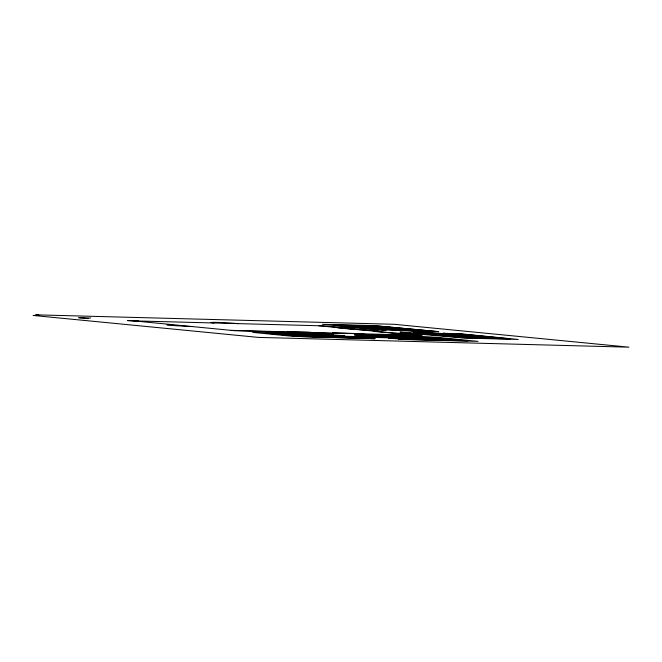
<?xml version="1.0" encoding="UTF-8"?>
<svg xmlns="http://www.w3.org/2000/svg" width="662" height="662" viewBox="0 0 662 662"><rect width="100%" height="100%" fill="white"/><g stroke="black" fill="none" stroke-linecap="round" stroke-linejoin="round"><path stroke-width="0.99" d="M375.015 338.704L293.572 336.42L252.677 332.382L296.179 333.309L280.589 331.952L234.861 330.727L133.782 320.871L323.503 325.878L337.148 327.127L352.449 327.632L354.385 327.582L322.435 324.314L373.649 325.572L438.649 331.654L379.45 326.167L333.698 324.943L386.136 330.206L384.2 330.255A16.186 0.563 3.2 0 1 382.727 330.214L358.241 328.269L337.421 327.756L354.062 329.461A16.873 0.588 3.2 0 1 357.77 329.585L372.665 330.446A14.01 0.488 3.2 0 1 377.936 330.959L379.086 331.232L376.173 331.372A16.873 0.588 3.2 0 1 373.211 331.323L392.649 333.118L414.114 333.665L399.997 332.15L402.322 332.092A16.186 0.563 3.2 0 1 403.381 332.117L464.269 337.686L510.021 338.911L456.06 333.565L459.056 333.631L518.255 339.457L464.079 338.067L422.282 334.409L409.282 334.161L422.083 335.56L421.247 335.617L373.732 334.509L389.322 335.866L435.993 337.239L478.014 341.352L402.033 339.449L398.317 339.201L467.62 340.88L431.219 337.405L356.545 335.146A13.339 0.463 3.2 0 1 355.378 335.03L354.377 334.856L373.633 335.171L356.686 333.54L332.729 332.829A14.018 0.488 3.2 0 1 334.889 333.069L336.048 333.342L333.135 333.491A16.881 0.588 3.2 0 1 326.465 333.317L311.57 332.456A14.018 0.488 3.2 0 1 308.467 332.192L286.729 331.736L303.022 333.3L331.439 334.426A13.339 0.463 3.2 0 1 332.241 334.509L333.251 334.682L265.462 333.094L301.872 336.561L375.006 338.696M90.785 318.017L78.654 317.694L88.228 318.629M231.038 330.346L415.901 335.229L318.645 325.754M137.605 321.244L127.625 320.565L138.631 321.004M238.345 323.635A14.018 0.488 3.2 0 0 235.242 323.362L220.347 322.502A16.881 0.588 3.2 0 0 213.669 322.328L210.764 322.477L211.914 322.75A14.018 0.488 3.2 0 0 214.083 322.99M172.832 324.678A16.873 0.588 3.2 0 0 169.869 324.628L166.956 324.777L168.107 325.05A14.01 0.488 3.2 0 0 173.378 325.563L188.273 326.424A16.873 0.588 3.2 0 0 191.98 326.548M38.975 315.344L36.071 315.493A16.873 0.588 3.2 0 1 33.1 315.443L258.437 337.397L628.9 347.169L393.989 324.281L35.657 314.831A14.018 0.488 3.2 0 1 37.825 315.079L38.975 315.344M280.506 333.673L290.982 334.484L344.737 335.8L334.219 335.013L280.506 333.673M292 334.79L302.468 335.601L441.132 339.159L431.111 338.39L375.577 336.917C373.749 336.9 377.886 337.157 376.024 337.132L292 334.79M303.486 335.915L313.953 336.718L367.708 338.034L357.19 337.248L303.486 335.915M346.954 325.952L389.223 330.164L400.692 330.586L358.382 326.391L346.954 325.952M361.51 326.333L470.376 337.041L482.259 337.504L373.351 326.813L361.51 326.333M376.066 326.722L418.334 330.934L429.803 331.356L387.493 327.16L376.066 326.722M365.424 335.915L375.9 336.718L429.646 338.042L419.129 337.248L365.424 335.915M388.395 338.15L398.872 338.961L452.618 340.276L442.108 339.49L388.395 338.15M413.965 332.481L456.234 336.693L467.695 337.115L425.385 332.92L413.965 332.481M443.077 333.251L485.345 337.463L496.814 337.885L454.504 333.689L443.077 333.251"/></g></svg>
